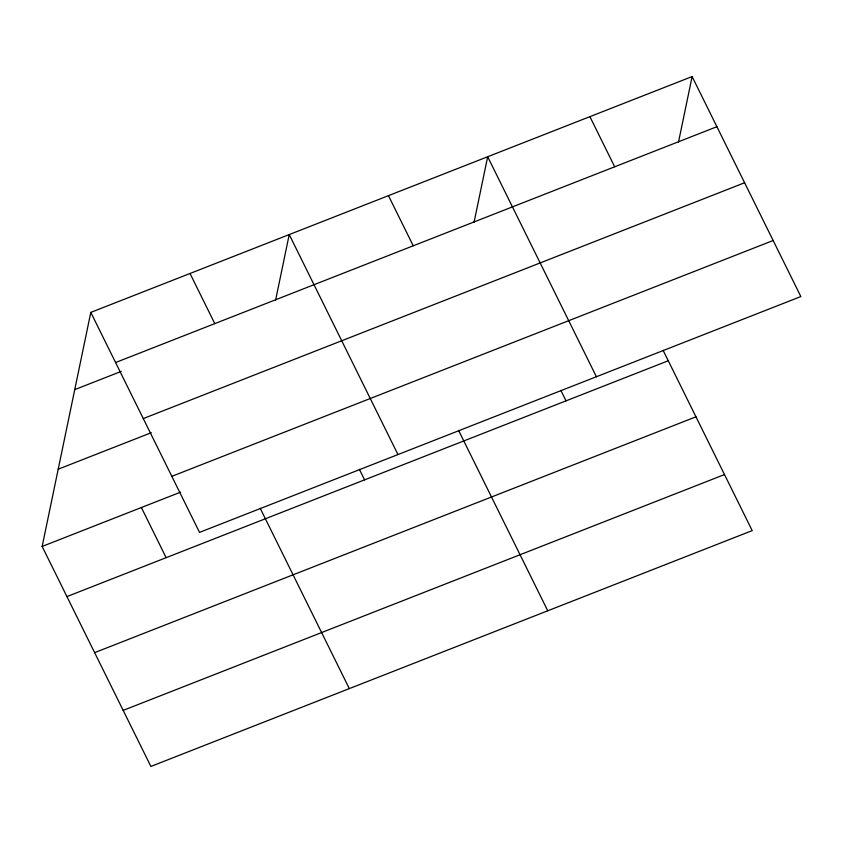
<?xml version="1.0" encoding="UTF-8"?>
<svg xmlns="http://www.w3.org/2000/svg" width="843" height="843" viewBox="0 0 843 843"><rect width="100%" height="100%" fill="white"/><g stroke="black" fill="none" stroke-linecap="round" stroke-linejoin="round"><path stroke-width="1.26" d="M663.072 350.266L752.198 530.605L150.876 766.435L42.15 546.443L90.802 312.395L692.124 76.565L800.85 296.557L199.528 532.386L90.802 312.395M275.587 300.224L289.233 234.565L397.959 454.567M474.029 222.394L487.675 156.745L596.401 376.737M678.478 142.214L692.124 76.565M115.586 362.532L716.908 126.703M74.742 389.624L121.287 371.373M143.289 418.581L744.611 182.752M58.209 469.203L151.297 432.701M171.824 476.337L773.147 240.508M42.15 546.443L180.571 492.154M66.934 596.591L668.257 360.762M94.637 652.64L695.96 416.811M123.173 710.386L724.495 474.556M589.9 116.65L614.684 166.798M560.848 390.351L566.032 400.846M388.454 195.66L413.239 245.798M458.613 430.446L547.75 610.796M359.403 469.361L364.587 479.857M190.023 273.48L214.796 323.628M260.181 508.266L349.318 688.615M141.371 507.528L166.155 557.676"/></g></svg>
